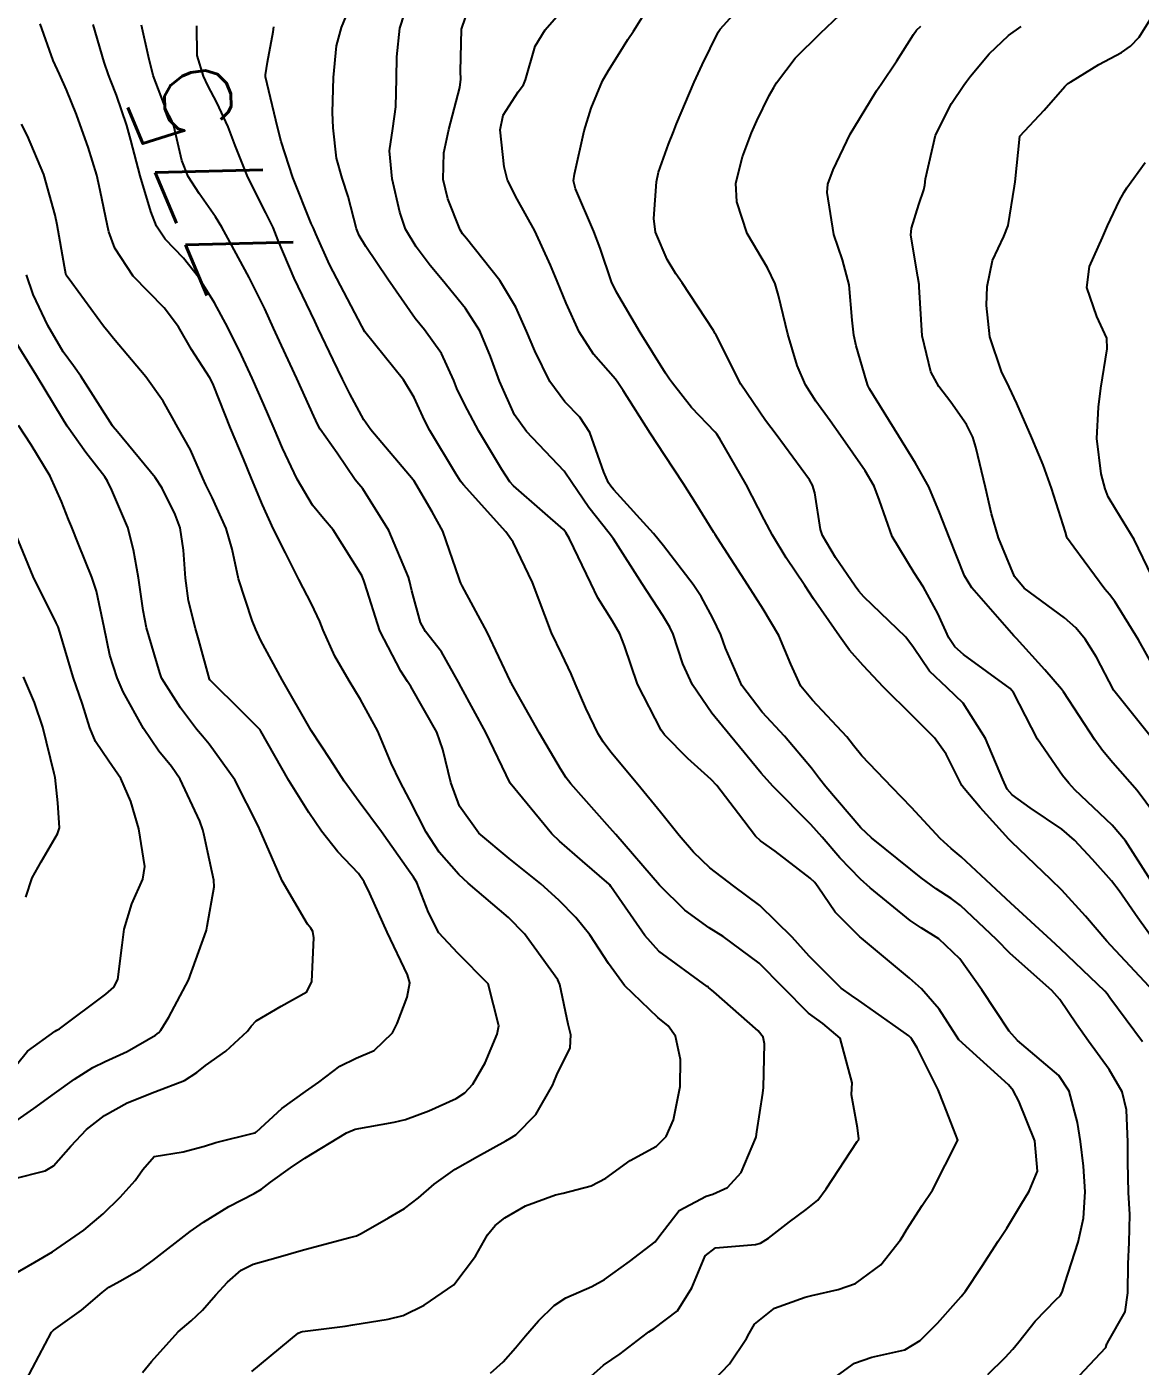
# Model space of a CAD drawing. Header units: metres. Extents: x 307586 to 320046, y 7427249 to 7434250.
# Drawn here: x 318099.4 to 318143.8, y 7431165.6 to 7431218.9 of the extents above; entities that cross this region are included whole.
import ezdxf
from ezdxf.enums import TextEntityAlignment as Align

# ---------------------------------------------------------------- set-up
doc = ezdxf.new("R2010")
doc.units = ezdxf.units.M
doc.header["$MEASUREMENT"] = 0
for name, color, linetype in [('Cotas', 45, 'Continuous'), ('Curvas de Nivel 1m', 11, 'Continuous'), ('Curvas de Nivel 5m', 15, 'Continuous')]:
    doc.layers.add(name, color=color, linetype=linetype)
doc.styles.add('Style-STANDARD', font='STANDARD.shx')

msp = doc.modelspace()

# ---------------------------------------------------------------- linework, layer by layer
at = {"layer": 'Curvas de Nivel 1m', "flags": 128}
for points, elevation in [([(318130.928, 7431164.642), (318132.384, 7431165.697), (318133.068, 7431165.931), (318134.389, 7431166.23), (318134.993, 7431166.591), (318135.694, 7431167.291), (318136.416, 7431168.103), (318136.636, 7431168.352), (318136.807, 7431168.566), (318137.453, 7431169.54), (318138.103, 7431170.553), (318138.242, 7431170.756), (318138.451, 7431171.066), (318139.009, 7431172.001), (318139.345, 7431172.541), (318139.678, 7431173.341), (318139.569, 7431174.539), (318138.929, 7431176.126), (318138.708, 7431176.548), (318138.516, 7431176.773), (318136.543, 7431178.57), (318135.761, 7431179.788), (318135.051, 7431180.593), (318134.569, 7431181.023), (318132.654, 7431182.619), (318132.593, 7431182.668), (318131.614, 7431183.645), (318130.929, 7431184.645), (318130.795, 7431184.828), (318130.616, 7431185.003), (318129.217, 7431186.074), (318128.631, 7431186.494), (318128.44, 7431186.672), (318127.757, 7431187.568), (318126.899, 7431188.688), (318126.665, 7431188.935), (318125.736, 7431189.766), (318124.815, 7431190.718), (318124.686, 7431190.895), (318123.742, 7431192.73), (318123.215, 7431194.249), (318123.031, 7431194.737), (318122.738, 7431195.232), (318122.163, 7431196.164), (318121.883, 7431196.753), (318121.031, 7431198.514), (318120.877, 7431198.769), (318120.841, 7431198.827), (318120.784, 7431198.888), (318119.954, 7431199.616), (318118.801, 7431200.626), (318118.653, 7431200.792), (318118.331, 7431201.274), (318117.41, 7431202.804), (318116.844, 7431203.876), (318116.539, 7431204.504), (318116.415, 7431204.817), (318115.935, 7431205.895), (318115.252, 7431206.834), (318114.88, 7431207.29), (318113.794, 7431208.851), (318112.916, 7431210.156), (318112.648, 7431210.592), (318112.544, 7431210.866), (318112.214, 7431212.143), (318111.966, 7431212.875), (318111.75, 7431213.667), (318111.611, 7431214.88), (318111.591, 7431215.493), (318111.629, 7431216.88), (318111.748, 7431218.143), (318111.945, 7431218.876), (318112.57, 7431220.398)], 778), ([(318144.345, 7431182.482), (318143.67, 7431183.422), (318142.922, 7431184.497), (318142.617, 7431184.898), (318141.865, 7431185.751), (318141.151, 7431186.522), (318140.639, 7431186.96), (318139.384, 7431187.811), (318138.659, 7431188.32), (318138.459, 7431188.552), (318138.285, 7431188.936), (318137.596, 7431190.561), (318136.704, 7431191.969), (318136.073, 7431192.58), (318135.374, 7431193.244), (318134.729, 7431194.192), (318134.427, 7431194.603), (318132.749, 7431196.212), (318132.555, 7431196.427), (318132.409, 7431196.625), (318131.628, 7431197.779), (318131.11, 7431198.645), (318131.029, 7431198.89), (318130.8, 7431200.343), (318130.711, 7431200.651), (318130.589, 7431200.87), (318129.262, 7431202.666), (318128.838, 7431203.228), (318127.848, 7431204.68), (318126.872, 7431206.623), (318126.851, 7431206.669), (318126.837, 7431206.691), (318126.759, 7431206.808), (318125.512, 7431208.711), (318125.263, 7431209.071), (318124.912, 7431209.634), (318124.454, 7431210.725), (318124.387, 7431211.269), (318124.498, 7431212.725), (318124.567, 7431213.113), (318124.968, 7431214.227), (318125.168, 7431214.717), (318125.295, 7431215.034), (318125.99, 7431216.705), (318126.31, 7431217.394), (318126.946, 7431218.691), (318127.024, 7431218.807), (318128.722, 7431220.675)], 783), ([(318144.19, 7431184.911), (318143.176, 7431186.495), (318142.642, 7431187.12), (318141.163, 7431188.523), (318140.92, 7431188.781), (318140.669, 7431189.091), (318139.666, 7431190.54), (318138.711, 7431192.403), (318138.583, 7431192.551), (318136.726, 7431193.904), (318136.373, 7431194.219), (318136.146, 7431194.579), (318135.702, 7431195.545), (318135.125, 7431196.594), (318134.761, 7431197.162), (318133.886, 7431198.609), (318133.376, 7431200.036), (318133.166, 7431200.616), (318132.812, 7431201.228), (318131.828, 7431202.635), (318131.412, 7431203.215), (318130.846, 7431203.991), (318130.427, 7431204.654), (318130.104, 7431205.414), (318129.728, 7431206.661), (318129.352, 7431208.209), (318129.225, 7431208.667), (318128.909, 7431209.306), (318128.109, 7431210.678), (318127.691, 7431211.933), (318127.655, 7431212.683), (318127.916, 7431213.728), (318128.283, 7431214.677), (318128.488, 7431215.165), (318128.988, 7431216.169), (318129.167, 7431216.493), (318129.274, 7431216.667), (318130.014, 7431217.653), (318131.023, 7431218.65), (318133.043, 7431220.579)], 784), ([(318137.699, 7431165.237), (318138.387, 7431165.919), (318138.688, 7431166.249), (318138.922, 7431166.545), (318139.584, 7431167.36), (318140.418, 7431168.233), (318140.569, 7431168.38), (318140.659, 7431168.526), (318140.763, 7431168.862), (318141.286, 7431170.517), (318141.505, 7431171.467), (318141.569, 7431172.514), (318141.509, 7431173.541), (318141.38, 7431174.517), (318141.264, 7431175.282), (318140.932, 7431176.524), (318140.522, 7431177.143), (318138.876, 7431178.547), (318138.547, 7431178.91), (318137.456, 7431180.561), (318136.581, 7431181.792), (318135.74, 7431182.583), (318135.031, 7431183.028), (318134.6, 7431183.321), (318133.002, 7431184.616), (318132.616, 7431184.965), (318131.802, 7431185.81), (318131.094, 7431186.643), (318130.64, 7431187.144), (318129.132, 7431188.665), (318128.668, 7431189.182), (318127.425, 7431190.683), (318126.696, 7431191.58), (318125.923, 7431192.702), (318125.547, 7431193.534), (318125.157, 7431194.714), (318125.025, 7431195.005), (318124.74, 7431195.463), (318123.929, 7431196.728), (318122.78, 7431198.514), (318122.609, 7431198.743), (318121.797, 7431199.759), (318121.124, 7431200.765), (318120.809, 7431201.207), (318119.312, 7431202.785), (318118.84, 7431203.453), (318118.24, 7431204.796), (318117.88, 7431205.782), (318117.449, 7431206.804), (318116.886, 7431207.681), (318115.949, 7431208.824), (318115.477, 7431209.4), (318114.916, 7431210.138), (318114.497, 7431210.844), (318114.262, 7431211.518), (318113.957, 7431212.85), (318113.852, 7431213.963), (318113.986, 7431214.85), (318114.113, 7431215.717), (318114.132, 7431216.849), (318114.151, 7431217.703), (318114.273, 7431218.847), (318114.455, 7431219.419)], 779), ([(318144.321, 7431180.482), (318142.59, 7431182.326), (318142.437, 7431182.502), (318141.584, 7431183.497), (318140.635, 7431184.53), (318140.203, 7431184.948), (318138.632, 7431186.445), (318138.526, 7431186.551), (318137.393, 7431187.822), (318136.754, 7431188.569), (318136.664, 7431188.699), (318136.038, 7431189.941), (318135.572, 7431190.587), (318134.696, 7431191.467), (318133.542, 7431192.612), (318132.721, 7431193.467), (318132.178, 7431194.079), (318131.788, 7431194.634), (318131.354, 7431195.256), (318130.748, 7431196.127), (318130.404, 7431196.653), (318129.665, 7431197.766), (318129.114, 7431198.667), (318128.789, 7431199.28), (318128.068, 7431200.677), (318127.017, 7431202.501), (318126.895, 7431202.689), (318126.834, 7431202.764), (318125.888, 7431203.749), (318125.128, 7431204.716), (318125.016, 7431204.879), (318124.857, 7431205.119), (318123.842, 7431206.73), (318122.897, 7431208.342), (318122.707, 7431208.743), (318122.253, 7431210.087), (318122.002, 7431210.754), (318121.264, 7431212.449), (318121.183, 7431212.767), (318121.225, 7431213.036), (318121.615, 7431214.76), (318121.889, 7431215.663), (318122.348, 7431216.75), (318122.584, 7431217.161), (318123.009, 7431217.838), (318123.357, 7431218.398), (318123.575, 7431218.734), (318124.14, 7431219.62)], 782), ([(318104.022, 7431165.318), (318104.381, 7431165.763), (318105.438, 7431166.944), (318105.958, 7431167.378), (318106.406, 7431167.798), (318106.932, 7431168.408), (318107.406, 7431168.92), (318107.952, 7431169.391), (318108.43, 7431169.629), (318109.424, 7431169.909), (318110.436, 7431170.201), (318112.276, 7431170.697), (318112.442, 7431170.735), (318112.539, 7431170.762), (318112.731, 7431170.857), (318113.815, 7431171.484), (318114.458, 7431171.846), (318115.016, 7431172.28), (318115.632, 7431172.823), (318116.479, 7431173.411), (318117.358, 7431173.927), (318118.49, 7431174.547), (318118.645, 7431174.634), (318118.889, 7431174.786), (318119.689, 7431175.59), (318120.358, 7431176.772), (318120.404, 7431176.882), (318120.519, 7431177.168), (318121.054, 7431178.243), (318121.077, 7431178.762), (318120.969, 7431179.186), (318120.637, 7431180.769), (318120.566, 7431180.95), (318119.234, 7431182.784), (318118.599, 7431183.442), (318116.988, 7431184.806), (318116.616, 7431185.151), (318115.837, 7431186.034), (318115.318, 7431186.83), (318114.652, 7431188.131), (318114.283, 7431188.844), (318113.929, 7431189.588), (318113.396, 7431190.853), (318112.702, 7431192.12), (318112.245, 7431192.867), (318111.685, 7431193.838), (318111.215, 7431194.883), (318111.077, 7431195.225), (318110.743, 7431195.928), (318110.244, 7431196.895), (318109.714, 7431197.955), (318109.24, 7431198.905), (318108.792, 7431199.868), (318108.365, 7431200.914), (318108.036, 7431201.696), (318107.523, 7431202.923), (318106.85, 7431204.63), (318106.759, 7431204.839), (318106.704, 7431204.932), (318105.973, 7431206.053), (318105.456, 7431206.951), (318104.884, 7431207.708), (318103.651, 7431208.973), (318102.914, 7431210.087), (318102.678, 7431210.742), (318102.617, 7431210.985), (318102.333, 7431212.385), (318102.192, 7431212.991), (318101.85, 7431214.106), (318101.539, 7431215.002), (318101.387, 7431215.414), (318100.987, 7431216.391), (318100.713, 7431217.013), (318100.46, 7431217.556), (318099.939, 7431219.021)], 773), ([(318108.377, 7431165.357), (318110.223, 7431166.892), (318110.34, 7431166.944), (318110.394, 7431166.957), (318112.091, 7431167.171), (318112.398, 7431167.221), (318113.803, 7431167.445), (318114.404, 7431167.592), (318115.239, 7431167.999), (318116.423, 7431168.81), (318117.287, 7431169.949), (318117.767, 7431170.797), (318118.07, 7431171.173), (318118.453, 7431171.477), (318119.28, 7431171.962), (318120.467, 7431172.392), (318120.771, 7431172.463), (318121.893, 7431172.749), (318122.476, 7431173.063), (318123.451, 7431173.762), (318124.489, 7431174.328), (318124.884, 7431174.714), (318125.176, 7431175.386), (318125.434, 7431176.706), (318125.452, 7431177.783), (318125.255, 7431178.709), (318124.954, 7431179.121), (318124.55, 7431179.461), (318123.219, 7431180.733), (318122.576, 7431181.6), (318121.839, 7431182.751), (318121.277, 7431183.437), (318120.606, 7431184.125), (318119.885, 7431184.777), (318118.623, 7431185.785), (318117.422, 7431186.802), (318116.649, 7431187.877), (318116.296, 7431188.816), (318115.981, 7431190.125), (318115.736, 7431190.824), (318114.71, 7431192.63), (318114.574, 7431192.841), (318114.308, 7431193.253), (318113.468, 7431194.853), (318112.868, 7431196.743), (318112.839, 7431196.859), (318112.756, 7431197.056), (318111.611, 7431198.878), (318111.23, 7431199.326), (318110.793, 7431199.859), (318110.179, 7431200.896), (318109.595, 7431202.129), (318109.26, 7431202.906), (318108.843, 7431203.89), (318108.391, 7431204.915), (318107.957, 7431205.824), (318107.413, 7431206.925), (318106.888, 7431207.918), (318106.247, 7431208.94), (318105.651, 7431209.69), (318104.918, 7431210.454), (318104.569, 7431210.964), (318104.346, 7431211.549), (318103.919, 7431212.97), (318103.548, 7431214.391), (318103.395, 7431214.976), (318102.985, 7431216.181), (318102.76, 7431216.753), (318102.668, 7431216.985), (318102.494, 7431217.494), (318102.052, 7431218.995)], 774), ([(318121.407, 7431164.754), (318122.382, 7431165.613), (318123.051, 7431166.069), (318123.911, 7431166.725), (318124.184, 7431166.934), (318124.398, 7431167.067), (318125.334, 7431167.781), (318125.898, 7431168.698), (318126.436, 7431169.963), (318126.841, 7431170.284), (318128.44, 7431170.424), (318128.641, 7431170.467), (318128.957, 7431170.665), (318129.789, 7431171.32), (318130.46, 7431171.817), (318130.921, 7431172.188), (318131.249, 7431172.638), (318132.492, 7431174.516), (318132.539, 7431174.573), (318132.556, 7431174.619), (318132.497, 7431175.057), (318132.264, 7431176.377), (318132.273, 7431176.624), (318132.283, 7431176.857), (318131.811, 7431178.631), (318131.125, 7431179.217), (318130.553, 7431179.629), (318129.529, 7431180.66), (318128.577, 7431181.624), (318127.155, 7431182.684), (318126.596, 7431183.025), (318125.627, 7431183.729), (318124.613, 7431184.72), (318122.873, 7431186.738), (318122.637, 7431187.009), (318121.084, 7431188.764), (318120.901, 7431189.002), (318120.669, 7431189.357), (318119.834, 7431190.778), (318118.712, 7431192.754), (318118.692, 7431192.79), (318118.674, 7431192.829), (318117.748, 7431194.8), (318116.751, 7431196.643), (318116.693, 7431196.752), (318116.669, 7431196.811), (318116.636, 7431196.93), (318115.985, 7431198.822), (318115.559, 7431199.597), (318114.82, 7431200.84), (318114.803, 7431200.866), (318113.108, 7431202.857), (318112.837, 7431203.248), (318112.27, 7431204.292), (318111.984, 7431204.873), (318111.619, 7431205.637), (318111.021, 7431206.888), (318110.877, 7431207.184), (318110.058, 7431208.898), (318109.428, 7431210.395), (318109.217, 7431210.907), (318108.932, 7431211.496), (318108.215, 7431212.917), (318107.714, 7431214.174), (318107.426, 7431214.925), (318106.982, 7431215.885), (318106.618, 7431216.564), (318106.442, 7431216.938), (318106.189, 7431217.759), (318106.175, 7431218.943)], 776), ([(318126.464, 7431164.689), (318127.397, 7431165.666), (318128.084, 7431166.673), (318128.19, 7431166.878), (318128.402, 7431167.243), (318129.191, 7431167.883), (318130.418, 7431168.316), (318130.678, 7431168.387), (318131.735, 7431168.63), (318132.425, 7431168.865), (318133.436, 7431169.607), (318134.219, 7431170.602), (318134.303, 7431170.744), (318134.449, 7431171.002), (318135.083, 7431171.971), (318135.484, 7431172.585), (318136.493, 7431174.57), (318135.936, 7431176.007), (318135.713, 7431176.582), (318134.878, 7431178.255), (318134.659, 7431178.598), (318134.611, 7431178.666), (318134.544, 7431178.728), (318134.132, 7431179.019), (318132.558, 7431180.135), (318132.262, 7431180.327), (318131.845, 7431180.631), (318130.582, 7431181.901), (318129.902, 7431182.657), (318128.605, 7431183.912), (318127.577, 7431184.68), (318126.62, 7431185.41), (318125.972, 7431186.045), (318125.394, 7431186.709), (318124.647, 7431187.639), (318123.747, 7431188.729), (318122.676, 7431190.021), (318122.363, 7431190.428), (318122.176, 7431190.748), (318121.679, 7431191.775), (318121.257, 7431192.762), (318121.095, 7431193.143), (318120.724, 7431193.925), (318120.313, 7431194.774), (318120.039, 7431195.478), (318119.551, 7431196.782), (318118.777, 7431198.389), (318118.492, 7431198.793), (318116.801, 7431200.662), (318116.734, 7431200.743), (318116.689, 7431200.812), (318116.491, 7431201.131), (318115.459, 7431202.831), (318115.248, 7431203.245), (318114.846, 7431204.145), (318114.417, 7431204.844), (318112.872, 7431206.763), (318112.837, 7431206.825), (318112.817, 7431206.861), (318112.759, 7431206.978), (318111.763, 7431208.877), (318111.471, 7431209.444), (318110.921, 7431210.656), (318110.824, 7431210.891), (318110.742, 7431211.075), (318110.003, 7431212.899), (318109.536, 7431214.336), (318109.396, 7431214.906), (318108.99, 7431216.631), (318108.918, 7431216.911), (318108.911, 7431216.993), (318109.002, 7431217.492), (318109.226, 7431218.702), (318109.244, 7431218.908)], 777), ([(318143.85, 7431178.487), (318142.56, 7431180.241), (318142.453, 7431180.393), (318142.36, 7431180.503), (318140.588, 7431182.186), (318140.216, 7431182.534), (318138.608, 7431184.011), (318138.027, 7431184.556), (318136.626, 7431185.853), (318136.237, 7431186.184), (318135.797, 7431186.583), (318134.651, 7431187.824), (318133.887, 7431188.608), (318132.676, 7431189.879), (318132.348, 7431190.293), (318132.078, 7431190.629), (318130.704, 7431192.089), (318130.246, 7431192.655), (318129.851, 7431193.529), (318129.364, 7431194.664), (318128.743, 7431195.716), (318128.126, 7431196.676), (318126.923, 7431198.547), (318126.831, 7431198.69), (318126.784, 7431198.768), (318126.045, 7431199.95), (318125.563, 7431200.709), (318124.82, 7431201.84), (318124.244, 7431202.726), (318123.167, 7431204.42), (318122.958, 7431204.739), (318122.854, 7431204.878), (318121.983, 7431205.872), (318121.413, 7431206.762), (318120.89, 7431207.906), (318120.539, 7431208.774), (318120.272, 7431209.414), (318119.652, 7431210.783), (318118.942, 7431212.042), (318118.559, 7431212.794), (318118.421, 7431213.333), (318118.259, 7431214.797), (318118.384, 7431215.39), (318118.988, 7431216.318), (318119.191, 7431216.587), (318119.276, 7431216.787), (318119.664, 7431218.132), (318120.062, 7431218.78), (318120.508, 7431219.296)], 781), ([(318144.302, 7431190.484), (318142.713, 7431192.473), (318142.695, 7431192.5), (318142.023, 7431193.808), (318141.571, 7431194.517), (318141.193, 7431194.978), (318140.741, 7431195.373), (318139.137, 7431196.546), (318138.76, 7431197.022), (318138.122, 7431198.557), (318137.838, 7431199.514), (318137.606, 7431200.562), (318137.221, 7431202.172), (318137.093, 7431202.567), (318136.838, 7431203.075), (318136.221, 7431203.954), (318135.739, 7431204.587), (318135.426, 7431205.159), (318135.073, 7431206.597), (318134.952, 7431208.549), (318134.955, 7431208.599), (318134.953, 7431208.649), (318134.906, 7431208.945), (318134.632, 7431210.603), (318134.646, 7431210.884), (318134.941, 7431211.823), (318135.137, 7431212.411), (318135.178, 7431212.597), (318135.213, 7431212.854), (318135.609, 7431214.59), (318136.249, 7431215.844), (318136.731, 7431216.574), (318136.839, 7431216.728), (318136.999, 7431216.944), (318137.746, 7431217.829), (318138.52, 7431218.555), (318139.027, 7431218.916)], 786), ([(318144.715, 7431192.667), (318143.694, 7431194.49), (318142.748, 7431196.023), (318142.543, 7431196.295), (318142.357, 7431196.506), (318141.12, 7431198.183), (318140.87, 7431198.529), (318140.842, 7431198.587), (318140.785, 7431198.777), (318140.235, 7431200.536), (318139.899, 7431201.457), (318139.441, 7431202.544), (318138.847, 7431203.91), (318138.544, 7431204.553), (318138.231, 7431205.184), (318137.767, 7431206.561), (318137.643, 7431207.811), (318137.669, 7431208.562), (318137.88, 7431209.593), (318138.333, 7431210.556), (318138.497, 7431210.987), (318138.76, 7431212.552), (318138.78, 7431212.727), (318138.973, 7431214.55), (318139.94, 7431215.584), (318140.757, 7431216.532), (318140.884, 7431216.641), (318140.996, 7431216.714), (318142.12, 7431217.4), (318143.014, 7431217.875), (318143.382, 7431218.132), (318143.72, 7431218.493), (318144.223, 7431219.297)], 787), ([(318099.387, 7431165.015), (318100.392, 7431166.924), (318100.469, 7431167.009), (318101.59, 7431167.808), (318102.416, 7431168.504), (318102.681, 7431168.715), (318103.136, 7431168.973), (318103.953, 7431169.439), (318104.431, 7431169.784), (318105.913, 7431170.938), (318106.449, 7431171.313), (318107.451, 7431171.927), (318108.466, 7431172.454), (318108.753, 7431172.623), (318109.122, 7431172.904), (318109.907, 7431173.468), (318110.483, 7431173.862), (318112.146, 7431174.865), (318112.494, 7431175.008), (318114.049, 7431175.293), (318114.498, 7431175.394), (318115.418, 7431175.742), (318116.507, 7431176.235), (318116.854, 7431176.462), (318117.171, 7431176.803), (318117.671, 7431177.653), (318118.142, 7431178.794), (318118.208, 7431179.131), (318117.785, 7431180.798), (318116.581, 7431182.014), (318115.821, 7431182.822), (318115.405, 7431183.632), (318114.944, 7431184.835), (318114.819, 7431185.041), (318114.618, 7431185.319), (318113.535, 7431186.851), (318112.651, 7431188.042), (318112.048, 7431188.869), (318111.508, 7431189.714), (318110.74, 7431190.889), (318110.684, 7431190.978), (318109.581, 7431192.901), (318108.729, 7431194.473), (318108.527, 7431194.912), (318108.389, 7431195.261), (318107.842, 7431196.919), (318107.588, 7431198.105), (318107.352, 7431198.924), (318106.795, 7431200.166), (318106.537, 7431200.67), (318106.42, 7431200.936), (318105.932, 7431202.055), (318105.427, 7431202.951), (318105.207, 7431203.333), (318104.839, 7431203.999), (318104.153, 7431204.967), (318102.868, 7431206.488), (318102.644, 7431206.757), (318102.469, 7431206.986), (318101.198, 7431208.706), (318100.98, 7431209.009), (318100.958, 7431209.063), (318100.906, 7431209.358), (318100.622, 7431211.013), (318100.539, 7431211.401), (318100.082, 7431213.019), (318099.432, 7431214.559), (318099.2, 7431215.028)], 772), ([(318144.22, 7431197.027), (318143.524, 7431198.493), (318142.795, 7431199.688), (318142.488, 7431200.193), (318142.363, 7431200.507), (318142.211, 7431201.109), (318142.042, 7431202.512), (318142.099, 7431203.764), (318142.199, 7431204.51), (318142.448, 7431206.086), (318142.438, 7431206.507), (318142.032, 7431207.367), (318141.636, 7431208.519), (318141.748, 7431209.354), (318142.262, 7431210.51), (318142.459, 7431210.978), (318142.945, 7431211.99), (318143.124, 7431212.325), (318143.234, 7431212.497), (318143.958, 7431213.495)], 788), ([(318098.531, 7431169.029), (318099.732, 7431169.715), (318100.434, 7431170.127), (318101.677, 7431170.991), (318102.45, 7431171.638), (318103.13, 7431172.299), (318103.723, 7431172.967), (318104.025, 7431173.409), (318104.477, 7431173.92), (318105.642, 7431174.104), (318106.487, 7431174.328), (318106.932, 7431174.482), (318108.493, 7431174.869), (318108.521, 7431174.882), (318108.552, 7431174.909), (318109.568, 7431175.834), (318110.509, 7431176.509), (318111.036, 7431176.882), (318111.875, 7431177.517), (318112.528, 7431177.837), (318113.242, 7431178.143), (318113.974, 7431178.846), (318114.166, 7431179.224), (318114.557, 7431180.271), (318114.667, 7431180.838), (318114.568, 7431181.149), (318113.758, 7431182.848), (318113.07, 7431184.394), (318112.847, 7431184.858), (318112.616, 7431185.186), (318111.802, 7431186.05), (318111.147, 7431186.882), (318110.644, 7431187.619), (318109.853, 7431188.898), (318108.731, 7431190.861), (318108.702, 7431190.91), (318108.683, 7431190.934), (318107.985, 7431191.625), (318106.712, 7431192.885), (318106.69, 7431192.908), (318106.681, 7431192.93), (318106.266, 7431194.477), (318106.13, 7431194.939), (318105.851, 7431196.051), (318105.73, 7431196.945), (318105.651, 7431198.066), (318105.516, 7431198.949), (318105.318, 7431199.482), (318104.799, 7431200.536), (318104.526, 7431200.963), (318103.024, 7431202.775), (318102.852, 7431202.98), (318102.824, 7431203.021), (318101.566, 7431204.999), (318101.264, 7431205.411), (318100.862, 7431205.957), (318100.24, 7431207.016), (318099.663, 7431208.251), (318099.395, 7431209.025)], 771), ([(318098.533, 7431175.03), (318099.692, 7431175.827), (318100.507, 7431176.429), (318101.306, 7431176.998), (318102.04, 7431177.468), (318102.524, 7431177.703), (318103.405, 7431178.096), (318104.54, 7431178.75), (318104.656, 7431178.844), (318104.749, 7431178.957), (318105.069, 7431179.473), (318105.848, 7431180.941), (318106.554, 7431182.892), (318106.56, 7431182.93), (318106.595, 7431183.094), (318106.876, 7431184.661), (318106.858, 7431184.928), (318106.624, 7431186.032), (318106.465, 7431186.766), (318106.421, 7431186.933), (318106.298, 7431187.275), (318105.523, 7431188.947), (318105.169, 7431189.454), (318104.674, 7431190.067), (318104.058, 7431190.966), (318103.25, 7431192.422), (318103.002, 7431192.977), (318102.717, 7431193.89), (318102.484, 7431194.984), (318102.187, 7431196.428), (318102.004, 7431196.991), (318101.468, 7431198.304), (318101.185, 7431199.004), (318101.066, 7431199.286), (318100.793, 7431200.009), (318100.344, 7431201.015), (318099.583, 7431202.254), (318099.079, 7431203.027)], 769), ([(318098.555, 7431177.03), (318099.44, 7431178.11), (318100.541, 7431178.913), (318100.603, 7431178.948), (318100.704, 7431179.008), (318102.557, 7431180.381), (318102.871, 7431180.666), (318103.035, 7431180.975), (318103.211, 7431182.339), (318103.292, 7431182.973), (318103.592, 7431183.976), (318104.034, 7431184.966), (318104.112, 7431185.471), (318103.874, 7431186.968), (318103.557, 7431188.063), (318103.15, 7431188.975), (318102.67, 7431189.667), (318102.138, 7431190.449), (318101.924, 7431190.991), (318101.624, 7431191.928), (318101.261, 7431193.002), (318100.73, 7431194.805), (318100.654, 7431195.011), (318100.576, 7431195.17), (318099.656, 7431197.021), (318098.861, 7431198.95)], 768), ([(318099.372, 7431184.251), (318099.623, 7431185.02), (318099.976, 7431185.66), (318100.631, 7431186.77), (318100.706, 7431187.009), (318100.648, 7431188.01), (318100.532, 7431189.011), (318100.503, 7431189.173), (318100.044, 7431191.016), (318099.714, 7431191.998), (318099.275, 7431193.024)], 767)]:
    msp.add_lwpolyline(points, dxfattribs=dict(at, elevation=elevation))
at = {"layer": 'Curvas de Nivel 5m', "flags": 128}
for points, elevation in [([(318140.704, 7431164.525), (318142.391, 7431166.312), (318142.436, 7431166.456), (318142.46, 7431166.499), (318143.162, 7431167.742), (318143.276, 7431168.491), (318143.28, 7431169.646), (318143.324, 7431170.491), (318143.344, 7431171.607), (318143.301, 7431172.492), (318143.275, 7431173.702), (318143.277, 7431174.492), (318143.221, 7431175.778), (318143.051, 7431176.495), (318142.526, 7431177.384), (318141.697, 7431178.513), (318141.227, 7431179.197), (318140.559, 7431180.177), (318140.24, 7431180.533), (318138.585, 7431182.003), (318138.039, 7431182.556), (318136.606, 7431183.915), (318136.23, 7431184.197), (318135.64, 7431184.585), (318135.043, 7431185.019), (318134.62, 7431185.351), (318133.058, 7431186.616), (318132.639, 7431187.014), (318131.237, 7431188.641), (318130.985, 7431188.964), (318130.67, 7431189.383), (318129.599, 7431190.661), (318128.697, 7431191.611), (318127.887, 7431192.678), (318127.245, 7431194.168), (318127.062, 7431194.687), (318126.74, 7431195.362), (318126.272, 7431196.221), (318125.959, 7431196.702), (318124.776, 7431198.238), (318124.374, 7431198.724), (318122.8, 7431200.461), (318122.672, 7431200.612), (318122.586, 7431200.743), (318122.391, 7431201.164), (318121.84, 7431202.755), (318121.435, 7431203.357), (318120.845, 7431203.965), (318120.244, 7431204.776), (318119.646, 7431206.002), (318119.321, 7431206.786), (318118.887, 7431207.743), (318118.252, 7431208.797), (318116.92, 7431210.474), (318116.767, 7431210.658), (318116.675, 7431210.814), (318116.179, 7431212.059), (318115.995, 7431212.824), (318116.019, 7431213.88), (318116.223, 7431214.821), (318116.656, 7431216.482), (318116.702, 7431216.814), (318116.684, 7431217.128), (318116.725, 7431218.814), (318117.032, 7431219.695)], 780), ([(318117.875, 7431165.298), (318118.382, 7431165.748), (318118.87, 7431166.303), (318119.271, 7431166.781), (318119.797, 7431167.381), (318120.411, 7431167.989), (318120.881, 7431168.298), (318121.922, 7431168.748), (318122.426, 7431169.024), (318123.416, 7431169.747), (318124.441, 7431170.521), (318124.586, 7431170.718), (318125.39, 7431171.775), (318126.468, 7431172.341), (318126.738, 7431172.418), (318127.321, 7431172.682), (318127.869, 7431173.286), (318128.452, 7431174.67), (318128.461, 7431174.702), (318128.495, 7431174.901), (318128.731, 7431176.447), (318128.753, 7431176.668), (318128.8, 7431178.407), (318128.742, 7431178.668), (318128.545, 7431178.922), (318126.772, 7431180.477), (318126.563, 7431180.656), (318126.546, 7431180.674), (318126.516, 7431180.691), (318124.584, 7431182.102), (318124.025, 7431182.726), (318122.678, 7431184.673), (318122.63, 7431184.74), (318122.613, 7431184.76), (318121.547, 7431185.681), (318120.63, 7431186.472), (318120.328, 7431186.773), (318118.663, 7431188.79), (318117.694, 7431190.8), (318116.71, 7431192.609), (318116.604, 7431192.812), (318115.923, 7431194.02), (318115.293, 7431194.832), (318115.09, 7431195.188), (318114.749, 7431196.439), (318114.656, 7431196.841), (318114.613, 7431196.984), (318113.835, 7431198.849), (318112.799, 7431200.503), (318112.636, 7431200.697), (318112.494, 7431200.865), (318111.77, 7431201.925), (318111.097, 7431202.886), (318111.001, 7431203.054), (318110.838, 7431203.4), (318110.165, 7431204.897), (318109.559, 7431206.211), (318109.235, 7431206.906), (318108.884, 7431207.679), (318108.272, 7431208.916), (318107.5, 7431210.341), (318107.178, 7431210.927), (318106.929, 7431211.335), (318106.268, 7431212.265), (318105.834, 7431212.947), (318105.588, 7431213.586), (318105.268, 7431214.956), (318105.187, 7431215.169), (318104.979, 7431215.571), (318104.439, 7431216.966), (318104.255, 7431217.717), (318103.981, 7431218.97)], 775), ([(318144.643, 7431187.158), (318143.647, 7431188.49), (318142.674, 7431189.599), (318142.267, 7431190.094), (318141.962, 7431190.511), (318140.711, 7431192.42), (318140.631, 7431192.531), (318139.959, 7431193.3), (318138.829, 7431194.549), (318138.734, 7431194.654), (318137.051, 7431196.567), (318136.76, 7431197.041), (318136.147, 7431198.58), (318135.77, 7431199.563), (318135.339, 7431200.592), (318134.817, 7431201.534), (318134.145, 7431202.607), (318132.98, 7431204.49), (318132.915, 7431204.619), (318132.855, 7431204.792), (318132.449, 7431206.207), (318132.352, 7431206.628), (318132.294, 7431207.217), (318132.172, 7431208.631), (318131.9, 7431209.623), (318131.56, 7431210.64), (318131.29, 7431212.303), (318131.325, 7431212.644), (318131.525, 7431213.208), (318132.208, 7431214.631), (318132.986, 7431215.912), (318133.259, 7431216.349), (318133.439, 7431216.616), (318134.071, 7431217.545), (318134.726, 7431218.603), (318134.853, 7431218.773), (318135.026, 7431218.935)], 785), ([(318098.883, 7431173.026), (318100.134, 7431173.347), (318100.471, 7431173.552), (318101.156, 7431174.327), (318101.78, 7431174.991), (318102.499, 7431175.558), (318103.412, 7431176.063), (318104.508, 7431176.49), (318105.685, 7431176.942), (318106.185, 7431177.268), (318106.522, 7431177.55), (318107.34, 7431178.113), (318108.197, 7431178.913), (318108.352, 7431179.105), (318108.547, 7431179.318), (318109.54, 7431179.914), (318110.559, 7431180.481), (318110.762, 7431180.887), (318110.845, 7431182.631), (318110.805, 7431182.887), (318110.723, 7431183.017), (318110.596, 7431183.179), (318109.584, 7431184.9), (318108.758, 7431186.782), (318108.704, 7431186.909), (318108.635, 7431187.06), (318107.691, 7431188.92), (318106.677, 7431190.341), (318106.406, 7431190.66), (318106.171, 7431190.938), (318105.537, 7431191.789), (318104.789, 7431192.959), (318104.762, 7431193.018), (318104.706, 7431193.174), (318104.171, 7431194.966), (318104.041, 7431195.666), (318103.856, 7431196.969), (318103.663, 7431198.077), (318103.436, 7431198.973), (318102.798, 7431200.46), (318102.625, 7431200.806), (318102.51, 7431200.984), (318101.764, 7431201.948), (318101.016, 7431203.007), (318100.827, 7431203.307), (318099.788, 7431205.021), (318098.868, 7431206.522)], 770)]:
    msp.add_lwpolyline(points, dxfattribs=dict(at, elevation=elevation))

# ---------------------------------------------------------------- texts
at = {"layer": 'Cotas', "style": 'Style-STANDARD'}
msp.add_text('775', height=4, rotation=112.8002, dxfattribs=at).set_placement((318106.788, 7431212.866, 775), align=Align.MIDDLE_CENTER)

doc.saveas('drawing.dxf')
